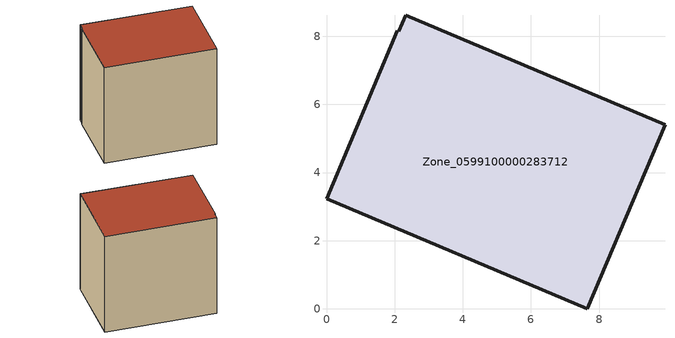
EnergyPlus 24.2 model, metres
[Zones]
Zone_0599100000283712
 floor ground (C_G): 2.13,8.15 2.33,8.62 9.94,5.41 7.65,0 0,3.24 2.08,8.16 z0
 wall outside (C_F): 7.65,0 9.94,5.41 2.33,8.62 2.13,8.15 2.08,8.16 0,3.24 7.65,0 z0:7.96
 roof outside (C_R): 2.33,8.62 2.13,8.15 2.08,8.16 0,3.24 7.65,0 9.94,5.41 z7.96
[BUILDING]
Pand.0599100000283712: North Axis=0; Terrain=City; Loads Convergence Tolerance Value=0.04; Temperature Convergence Tolerance Value=0.4; Solar Distribution=FullExterior; Maximum Number of Warmup Days=25; Minimum Number of Warmup Days=1
[Site:Location]
Rotterdam.The.Hague.AP_ZH_NLD Design_Conditions: Latitude=51.96; Longitude=4.45; Time Zone=1; Elevation=-4.5
[SITE:GROUNDTEMPERATURE:BUILDINGSURFACE]
18, 18, 18, 18, 18, 18, 18, 18, 18, 18, 18, 18
[MATERIAL] Thermal Absorptance=0.9; Solar Absorptance=0.7; Visible Absorptance=0.7
Name | Roughness | Thickness | Conductivity | Density | Specific Heat
G.TC.1946-1964 | MediumSmooth | 0.15 | 1 | 540 | 1210
F.TC.1946-1964 | Rough | 0.3 | 0.857143 | 1920 | 840
R.TC.1946-1964 | MediumRough | 0.2 | 0.235294 | 1500 | 1000
[CONSTRUCTION]
C_G: G.TC.1946-1964
C_F: F.TC.1946-1964
C_R: R.TC.1946-1964
[ZONE]
Zone_0599100000283712: Type=1; Multiplier=1; Ceiling Height=Autocalculate; Volume=Autocalculate; Floor Area=autocalculate; Part of Total Floor Area=Yes
[ZONEINFILTRATION:DESIGNFLOWRATE]
Infil_Zone_0599100000283712: Zone or ZoneList or Space or SpaceList=Zone_0599100000283712; Schedule=AlwaysOn; Design Flow Rate Calculation Method=Flow/Area; Flow Rate per Floor Area=0.003; Constant Term Coefficient=1; Temperature Term Coefficient=0; Velocity Term Coefficient=0; Velocity Squared Term Coefficient=0
[HVACTEMPLATE:ZONE:IDEALLOADSAIRSYSTEM]
Zone_0599100000283712: Maximum Heating Supply Air Temperature=50; Minimum Cooling Supply Air Temperature=13; Maximum Heating Supply Air Humidity Ratio=0.0156; Minimum Cooling Supply Air Humidity Ratio=0.0077; Heating Limit=NoLimit; Cooling Limit=NoLimit; Dehumidification Control Type=ConstantSensibleHeatRatio; Cooling Sensible Heat Ratio=0.7; Dehumidification Setpoint=60; Humidification Control Type=None; Humidification Setpoint=30; Outdoor Air Method=None; Outdoor Air Flow Rate per Person=0.00944; Outdoor Air Flow Rate per Zone Floor Area=0; Outdoor Air Flow Rate per Zone=0; Demand Controlled Ventilation Type=None; Outdoor Air Economizer Type=NoEconomizer; Heat Recovery Type=None; Sensible Heat Recovery Effectiveness=0.7; Latent Heat Recovery Effectiveness=0.65
[ZONECONTROL:THERMOSTAT]
ThermostatControl_Zone_0599100000283712: Zone or ZoneList=Zone_0599100000283712; Control Type Schedule=DualSetpointControlType; Control 1=Thermostat_Zone_0599100000283712; Temperature Difference Between Cutout And Setpoint=0
[THERMOSTATSETPOINT:DUALSETPOINT]
Thermostat_Zone_0599100000283712: Heating Setpoint Temperature Schedule=HeatingSetpoint_Zone_0599100000283712; Cooling Setpoint Temperature Schedule=CoolingSetpoint_Zone_0599100000283712
[SCHEDULE:COMPACT]
HeatingSetpoint_Zone_0599100000283712: Through: 12/31, For: AllDays, Until: 24:00, 21
CoolingSetpoint_Zone_0599100000283712: Through: 12/31, For: AllDays, Until: 24:00, 24
DualSetpointControlType: Through: 12/31, For: AllDays, Until: 24:00, 4
AlwaysOn: Through: 12/31, For: AllDays, Until: 24:00, 1
